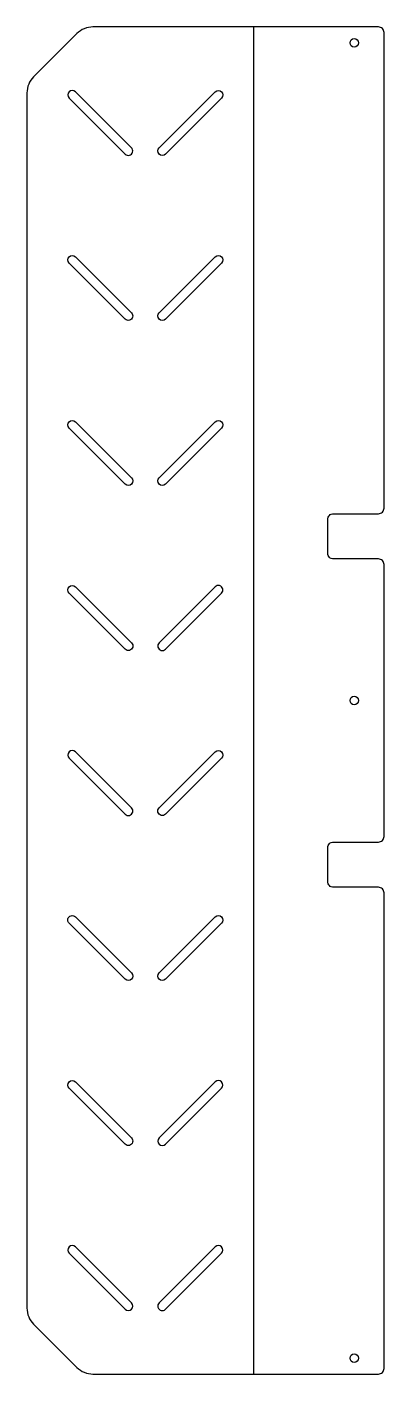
# Model space of a CAD drawing. Extents: x -200 to 115, y -595 to 595.
import ezdxf

# ---------------------------------------------------------------- set-up
doc = ezdxf.new("R2010")
doc.units = 0

msp = doc.modelspace()

# ---------------------------------------------------------------- linework, layer by layer
at = {"layer": '1'}
for points in [[(115.3, 590, 0.414214), (110.3, 595), (-141.7, 595, 0.198912), (-155.9, 589.1), (-194.1, 550.9, 0.198912), (-200, 536.7), (-200, -536.7, 0.198912), (-194.1, -550.9), (-155.9, -589.1, 0.198912), (-141.7, -595), (110.3, -595, 0.414214), (115.3, -590), (115.3, -170, 0.414214), (110.3, -165), (70.6, -165, -0.414214), (65.6, -160), (65.6, -130, -0.414214), (70.6, -125), (110.3, -125, 0.414214), (115.3, -120), (115.3, 120, 0.414214), (110.3, 125), (70.6, 125, -0.414214), (65.6, 130), (65.6, 160, -0.414214), (70.6, 165), (110.3, 165, 0.414214), (115.3, 170)], [(-107.7, 488.3), (-157.2, 537.8, 1), (-162.8, 532.2), (-113.3, 482.7, 1)], [(-28.2, 532.2), (-77.7, 482.7, -1), (-83.3, 488.3), (-33.8, 537.8, -1)], [(-107.7, 342.5, -1), (-113.3, 336.9), (-162.8, 386.4, -1), (-157.2, 392)], [(-28.2, 386.4), (-77.7, 336.9, -1), (-83.3, 342.5), (-33.8, 392, -1)], [(-107.7, 196.8, -1), (-113.3, 191.1), (-162.8, 240.6, -1), (-157.2, 246.3)], [(-28.2, 240.6), (-77.7, 191.1, -1), (-83.3, 196.8), (-33.8, 246.3, -1)], [(-107.7, 51, -1), (-113.3, 45.3), (-162.8, 94.8, -1), (-157.2, 100.5)], [(-28.2, 94.8, 1), (-33.8, 100.5), (-83.3, 51, 1), (-77.7, 45.3)], [(-107.7, -94.8), (-157.2, -45.3, 1), (-162.8, -51), (-113.3, -100.5, 1)], [(-28.2, -51), (-77.7, -100.5, -1), (-83.3, -94.8), (-33.8, -45.3, -1)], [(-107.7, -240.6, -1), (-113.3, -246.3), (-162.8, -196.8, -1), (-157.2, -191.1)], [(-28.2, -196.8), (-77.7, -246.3, -1), (-83.3, -240.6), (-33.8, -191.1, -1)], [(-107.7, -386.4, -1), (-113.3, -392), (-162.8, -342.5, -1), (-157.2, -336.9)], [(-28.2, -342.5, 1), (-33.8, -336.9), (-83.3, -386.4, 1), (-77.7, -392)], [(-107.7, -532.2), (-157.2, -482.7, 1), (-162.8, -488.3), (-113.3, -537.8, 1)], [(-28.2, -488.3, 1), (-33.8, -482.7), (-83.3, -532.2, 1), (-77.7, -537.8)]]:
    msp.add_lwpolyline(points, format="xyb", close=True, dxfattribs=at)
for centre in [(89, 581), (89, 0), (89, -581)]:
    msp.add_circle(centre, 3.75, dxfattribs=at)
at = {"layer": '2'}
msp.add_line((0.1, 595), (0.1, -595), dxfattribs=at)

doc.saveas('drawing.dxf')
